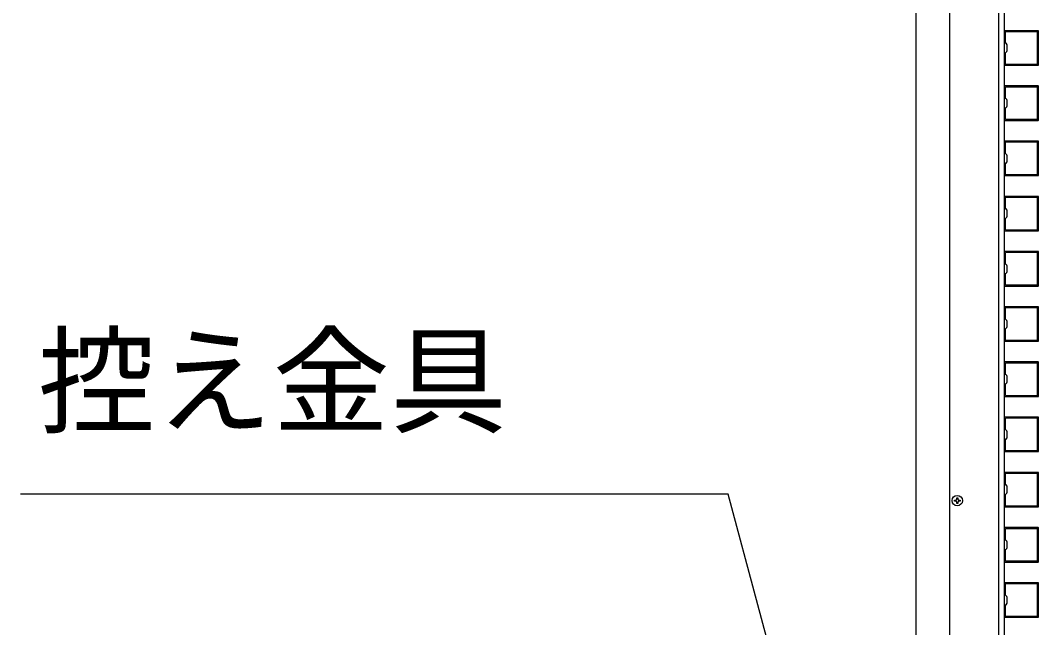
# Model space of a CAD drawing. Units: millimetres, scale not verified. Extents: x -4375 to 4375, y -6499 to 6470.
# Drawn here: x -2521 to -1782, y 683 to 1123 of the extents above; entities that cross this region are included whole.
import ezdxf
from ezdxf.enums import TextEntityAlignment as Align

# ---------------------------------------------------------------- set-up
doc = ezdxf.new("R2010")
doc.units = ezdxf.units.MM
doc.header["$LTSCALE"] = 30
for name, color, linetype in [('0-2_YKK_13', 4, 'Continuous'), ('0-3_YKK_A1', 4, 'Continuous'), ('0-4_YKK_D', 6, 'Continuous')]:
    doc.layers.add(name, color=color, linetype=linetype)
doc.styles.add('ＭＳ ゴシック', font='')
doc.styles.get('ＭＳ ゴシック').set_extended_font_data('MS Gothic')

msp = doc.modelspace()

# ---------------------------------------------------------------- linework, layer by layer
at = {"layer": '0-2_YKK_13'}
msp.add_line((-1842.73, 774.89), (-1843.55, 774.89), dxfattribs=at)
for points in [[(-1843.55, 774.89), (-1843.55, 775.71), (-1842.73, 775.71)], [(-1841.91, 776.53), (-1841.91, 777.35), (-1841.09, 777.35), (-1841.09, 776.53)], [(-1840.27, 775.71), (-1839.45, 775.71), (-1839.45, 774.89), (-1840.27, 774.89)], [(-1841.09, 774.07), (-1841.09, 773.25), (-1841.91, 773.25), (-1841.91, 774.07)]]:
    msp.add_lwpolyline(points, dxfattribs=at)
msp.add_circle((-1841.5, 775.3), 3.75, dxfattribs=at)
for centre, start, end in [((-1842.73, 776.53), 270, 0), ((-1840.27, 776.53), 180, 270), ((-1842.73, 774.07), 0, 90), ((-1840.27, 774.07), 90, 180)]:
    msp.add_arc(centre, 0.82, start, end, dxfattribs=at)
at = {"layer": '0-3_YKK_A1'}
for p, q in [((-1871.5, 2139.8), (-1871.5, 258.8)), ((-1847, 2127.8), (-1847, 322.8)), ((-1807.5, 2127.8), (-1807.5, 322.8)), ((-1807.5, 1115.5), (-1807.5, 1091.1)), ((-1782.8, 1115.8), (-1807.2, 1115.8)), ((-1806.7, 1114.7), (-1806.7, 1107.12)), ((-1783.6, 1115), (-1806.4, 1115)), ((-1783.3, 1091.9), (-1783.3, 1114.7)), ((-1782.5, 1091.1), (-1782.5, 1115.5)), ((-1806.61, 1106.91), (-1805.59, 1105.89)), ((-1805.59, 1100.71), (-1806.61, 1099.69)), ((-1805.5, 1105.68), (-1805.5, 1100.92)), ((-1806.7, 1099.48), (-1806.7, 1091.9)), ((-1807.2, 1090.8), (-1782.8, 1090.8)), ((-1806.4, 1091.6), (-1783.6, 1091.6)), ((-1807.5, 1075.5), (-1807.5, 1051.1)), ((-1782.8, 1075.8), (-1807.2, 1075.8)), ((-1806.7, 1074.7), (-1806.7, 1067.12)), ((-1783.6, 1075), (-1806.4, 1075)), ((-1783.3, 1051.9), (-1783.3, 1074.7)), ((-1782.5, 1051.1), (-1782.5, 1075.5)), ((-1806.61, 1066.91), (-1805.59, 1065.89)), ((-1805.5, 1065.68), (-1805.5, 1060.92)), ((-1806.7, 1059.48), (-1806.7, 1051.9)), ((-1805.59, 1060.71), (-1806.61, 1059.69)), ((-1807.2, 1050.8), (-1782.8, 1050.8)), ((-1806.4, 1051.6), (-1783.6, 1051.6)), ((-1807.5, 1035.5), (-1807.5, 1011.1)), ((-1782.8, 1035.8), (-1807.2, 1035.8)), ((-1806.7, 1034.7), (-1806.7, 1027.12)), ((-1783.6, 1035), (-1806.4, 1035)), ((-1783.3, 1011.9), (-1783.3, 1034.7)), ((-1782.5, 1011.1), (-1782.5, 1035.5)), ((-1806.61, 1026.91), (-1805.59, 1025.89)), ((-1806.7, 1019.48), (-1806.7, 1011.9)), ((-1805.59, 1020.71), (-1806.61, 1019.69)), ((-1805.5, 1025.68), (-1805.5, 1020.92)), ((-1806.4, 1011.6), (-1783.6, 1011.6)), ((-1807.2, 1010.8), (-1782.8, 1010.8)), ((-1807.5, 995.5), (-1807.5, 971.1)), ((-1782.8, 995.8), (-1807.2, 995.8)), ((-1806.7, 994.7), (-1806.7, 987.12)), ((-1783.6, 995), (-1806.4, 995)), ((-1783.3, 971.9), (-1783.3, 994.7)), ((-1782.5, 971.1), (-1782.5, 995.5)), ((-1806.61, 986.91), (-1805.59, 985.89)), ((-1805.5, 985.68), (-1805.5, 980.92)), ((-1806.7, 979.48), (-1806.7, 971.9)), ((-1805.59, 980.71), (-1806.61, 979.69)), ((-1807.2, 970.8), (-1782.8, 970.8)), ((-1806.4, 971.6), (-1783.6, 971.6)), ((-1807.5, 955.5), (-1807.5, 931.1)), ((-1782.8, 955.8), (-1807.2, 955.8)), ((-1806.7, 954.7), (-1806.7, 947.12)), ((-1783.6, 955), (-1806.4, 955)), ((-1783.3, 931.9), (-1783.3, 954.7)), ((-1782.5, 931.1), (-1782.5, 955.5)), ((-1806.61, 946.91), (-1805.59, 945.89)), ((-1805.5, 945.68), (-1805.5, 940.92)), ((-1806.7, 939.48), (-1806.7, 931.9)), ((-1805.59, 940.71), (-1806.61, 939.69)), ((-1807.2, 930.8), (-1782.8, 930.8)), ((-1806.4, 931.6), (-1783.6, 931.6)), ((-1807.5, 915.5), (-1807.5, 891.1)), ((-1782.8, 915.8), (-1807.2, 915.8)), ((-1782.5, 891.1), (-1782.5, 915.5)), ((-1806.7, 914.7), (-1806.7, 907.12)), ((-1783.6, 915), (-1806.4, 915)), ((-1783.3, 891.9), (-1783.3, 914.7)), ((-1806.61, 906.91), (-1805.59, 905.89)), ((-1805.59, 900.71), (-1806.61, 899.69)), ((-1805.5, 905.68), (-1805.5, 900.92)), ((-1806.7, 899.48), (-1806.7, 891.9)), ((-1807.2, 890.8), (-1782.8, 890.8)), ((-1806.4, 891.6), (-1783.6, 891.6)), ((-1807.5, 875.5), (-1807.5, 851.1)), ((-1782.8, 875.8), (-1807.2, 875.8)), ((-1806.7, 874.7), (-1806.7, 867.12)), ((-1783.6, 875), (-1806.4, 875)), ((-1783.3, 851.9), (-1783.3, 874.7)), ((-1782.5, 851.1), (-1782.5, 875.5)), ((-1806.61, 866.91), (-1805.59, 865.89)), ((-1805.5, 865.68), (-1805.5, 860.92)), ((-1806.7, 859.48), (-1806.7, 851.9)), ((-1805.59, 860.71), (-1806.61, 859.69)), ((-1807.2, 850.8), (-1782.8, 850.8)), ((-1806.4, 851.6), (-1783.6, 851.6)), ((-1807.5, 835.5), (-1807.5, 811.1)), ((-1782.8, 835.8), (-1807.2, 835.8)), ((-1806.7, 834.7), (-1806.7, 827.12)), ((-1783.6, 835), (-1806.4, 835)), ((-1783.3, 811.9), (-1783.3, 834.7)), ((-1782.5, 811.1), (-1782.5, 835.5)), ((-1806.61, 826.91), (-1805.59, 825.89)), ((-1806.7, 819.48), (-1806.7, 811.9)), ((-1805.59, 820.71), (-1806.61, 819.69)), ((-1805.5, 825.68), (-1805.5, 820.92)), ((-1807.2, 810.8), (-1782.8, 810.8)), ((-1806.4, 811.6), (-1783.6, 811.6)), ((-1807.5, 795.5), (-1807.5, 771.1)), ((-1782.8, 795.8), (-1807.2, 795.8)), ((-1806.7, 794.7), (-1806.7, 787.12)), ((-1783.6, 795), (-1806.4, 795)), ((-1783.3, 771.9), (-1783.3, 794.7)), ((-1782.5, 771.1), (-1782.5, 795.5)), ((-1806.61, 786.91), (-1805.59, 785.89)), ((-1805.5, 785.68), (-1805.5, 780.92)), ((-1806.7, 779.48), (-1806.7, 771.9)), ((-1805.59, 780.71), (-1806.61, 779.69)), ((-1807.2, 770.8), (-1782.8, 770.8)), ((-1806.4, 771.6), (-1783.6, 771.6)), ((-1807.5, 755.5), (-1807.5, 731.1)), ((-1782.8, 755.8), (-1807.2, 755.8)), ((-1806.7, 754.7), (-1806.7, 747.12)), ((-1783.6, 755), (-1806.4, 755)), ((-1783.3, 731.9), (-1783.3, 754.7)), ((-1782.5, 731.1), (-1782.5, 755.5)), ((-1806.61, 746.91), (-1805.59, 745.89)), ((-1805.5, 745.68), (-1805.5, 740.92)), ((-1806.7, 739.48), (-1806.7, 731.9)), ((-1805.59, 740.71), (-1806.61, 739.69)), ((-1806.4, 731.6), (-1783.6, 731.6)), ((-1807.2, 730.8), (-1782.8, 730.8)), ((-1807.5, 715.5), (-1807.5, 691.1)), ((-1782.8, 715.8), (-1807.2, 715.8)), ((-1806.7, 714.7), (-1806.7, 707.12)), ((-1783.6, 715), (-1806.4, 715)), ((-1783.3, 691.9), (-1783.3, 714.7)), ((-1782.5, 691.1), (-1782.5, 715.5)), ((-1806.61, 706.91), (-1805.59, 705.89)), ((-1805.5, 705.68), (-1805.5, 700.92)), ((-1806.7, 699.48), (-1806.7, 691.9)), ((-1805.59, 700.71), (-1806.61, 699.69)), ((-1807.2, 690.8), (-1782.8, 690.8)), ((-1806.4, 691.6), (-1783.6, 691.6))]:
    msp.add_line(p, q, dxfattribs=at)
msp.add_lwpolyline([(-1811.5, 2139.8), (-1811.5, 2130.8), (-1811.5, 2129.8), (-1811.5, 333.3), (-1811.5, 258.8)], dxfattribs=at)
for centre, start, end in [((-1807.2, 1115.5), 90, 180), ((-1806.4, 1114.7), 90, 180), ((-1783.6, 1114.7), 0.00004, 90.00004), ((-1782.8, 1115.5), 0.00004, 90.00004), ((-1806.4, 1107.12), 180, 225), ((-1805.8, 1105.68), 0, 45), ((-1805.8, 1100.92), 315, 0), ((-1806.4, 1099.48), 135, 180), ((-1807.2, 1091.1), 180, 270), ((-1806.4, 1091.9), 180, 270), ((-1783.6, 1091.9), 270, 0), ((-1782.8, 1091.1), 270, 0), ((-1807.2, 1075.5), 90, 180), ((-1806.4, 1074.7), 90, 180), ((-1783.6, 1074.7), 0.00004, 90.00004), ((-1782.8, 1075.5), 0.00004, 90.00004), ((-1806.4, 1067.12), 180, 225), ((-1805.8, 1065.68), 0, 45), ((-1806.4, 1059.48), 135, 180), ((-1805.8, 1060.92), 315, 0), ((-1807.2, 1051.1), 180, 270), ((-1806.4, 1051.9), 180, 270), ((-1783.6, 1051.9), 270, 0), ((-1782.8, 1051.1), 270, 0), ((-1807.2, 1035.5), 90, 180), ((-1806.4, 1034.7), 90, 180), ((-1783.6, 1034.7), 0.00004, 90.00004), ((-1782.8, 1035.5), 0.00004, 90.00004), ((-1806.4, 1027.12), 180, 225), ((-1806.4, 1019.48), 135, 180), ((-1805.8, 1025.68), 0, 45), ((-1805.8, 1020.92), 315, 0), ((-1806.4, 1011.9), 180, 270), ((-1783.6, 1011.9), 270, 0), ((-1807.2, 1011.1), 180, 270), ((-1782.8, 1011.1), 270, 0), ((-1807.2, 995.5), 90, 180), ((-1806.4, 994.7), 90, 180), ((-1783.6, 994.7), 0.00004, 90.00004), ((-1782.8, 995.5), 0.00004, 90.00004), ((-1806.4, 987.12), 180, 225), ((-1805.8, 985.68), 0, 45), ((-1806.4, 979.48), 135, 180), ((-1805.8, 980.92), 315, 0), ((-1807.2, 971.1), 180, 270), ((-1806.4, 971.9), 180, 270), ((-1783.6, 971.9), 270, 0), ((-1782.8, 971.1), 270, 0), ((-1807.2, 955.5), 90, 180), ((-1806.4, 954.7), 90, 180), ((-1783.6, 954.7), 0.00004, 90.00004), ((-1782.8, 955.5), 0.00004, 90.00004), ((-1806.4, 947.12), 180, 225), ((-1805.8, 945.68), 0, 45), ((-1806.4, 939.48), 135, 180), ((-1805.8, 940.92), 315, 0), ((-1807.2, 931.1), 180, 270), ((-1806.4, 931.9), 180, 270), ((-1783.6, 931.9), 270, 0), ((-1782.8, 931.1), 270, 0), ((-1807.2, 915.5), 90, 180), ((-1782.8, 915.5), 0.00004, 90.00004), ((-1806.4, 914.7), 90, 180), ((-1783.6, 914.7), 0.00004, 90.00004), ((-1806.4, 907.12), 180, 225), ((-1805.8, 905.68), 0, 45), ((-1805.8, 900.92), 315, 0), ((-1806.4, 899.48), 135, 180), ((-1807.2, 891.1), 180, 270), ((-1806.4, 891.9), 180, 270), ((-1783.6, 891.9), 270, 0), ((-1782.8, 891.1), 270, 0), ((-1807.2, 875.5), 90, 180), ((-1806.4, 874.7), 90, 180), ((-1783.6, 874.7), 0.00004, 90.00004), ((-1782.8, 875.5), 0.00004, 90.00004), ((-1806.4, 867.12), 180, 225), ((-1805.8, 865.68), 0, 45), ((-1806.4, 859.48), 135, 180), ((-1805.8, 860.92), 315, 0), ((-1807.2, 851.1), 180, 270), ((-1806.4, 851.9), 180, 270), ((-1783.6, 851.9), 270, 0), ((-1782.8, 851.1), 270, 0), ((-1807.2, 835.5), 90, 180), ((-1806.4, 834.7), 90, 180), ((-1783.6, 834.7), 0.00004, 90.00004), ((-1782.8, 835.5), 0.00004, 90.00004), ((-1806.4, 827.12), 180, 225), ((-1806.4, 819.48), 135, 180), ((-1805.8, 825.68), 0, 45), ((-1805.8, 820.92), 315, 0), ((-1807.2, 811.1), 180, 270), ((-1806.4, 811.9), 180, 270), ((-1783.6, 811.9), 270, 0), ((-1782.8, 811.1), 270, 0), ((-1807.2, 795.5), 90, 180), ((-1806.4, 794.7), 90, 180), ((-1783.6, 794.7), 0.00004, 90.00004), ((-1782.8, 795.5), 0.00004, 90.00004), ((-1806.4, 787.12), 180, 225), ((-1805.8, 785.68), 0, 45), ((-1806.4, 779.48), 135, 180), ((-1805.8, 780.92), 315, 0), ((-1807.2, 771.1), 180, 270), ((-1806.4, 771.9), 180, 270), ((-1783.6, 771.9), 270, 0), ((-1782.8, 771.1), 270, 0), ((-1807.2, 755.5), 90, 180), ((-1806.4, 754.7), 90, 180), ((-1783.6, 754.7), 0.00004, 90.00004), ((-1782.8, 755.5), 0.00004, 90.00004), ((-1806.4, 747.12), 180, 225), ((-1805.8, 745.68), 0, 45), ((-1806.4, 739.48), 135, 180), ((-1805.8, 740.92), 315, 0), ((-1807.2, 731.1), 180, 270), ((-1806.4, 731.9), 180, 270), ((-1783.6, 731.9), 270, 0), ((-1782.8, 731.1), 270, 0), ((-1807.2, 715.5), 90, 180), ((-1806.4, 714.7), 90, 180), ((-1783.6, 714.7), 0.00004, 90.00004), ((-1782.8, 715.5), 0.00004, 90.00004), ((-1806.4, 707.12), 180, 225), ((-1805.8, 705.68), 0, 45), ((-1806.4, 699.48), 135, 180), ((-1805.8, 700.92), 315, 0), ((-1807.2, 691.1), 180, 270), ((-1806.4, 691.9), 180, 270), ((-1783.6, 691.9), 270, 0), ((-1782.8, 691.1), 270, 0)]:
    msp.add_arc(centre, 0.3, start, end, dxfattribs=at)
at = {"layer": '0-4_YKK_D'}
msp.add_lwpolyline([(-1921.56, 459.18), (-2007.52, 780), (-2520.71, 780)], dxfattribs=at)

# ---------------------------------------------------------------- texts
at = {"layer": '0-4_YKK_D', "style": 'ＭＳ ゴシック'}
msp.add_text('控え金具', height=62.32, dxfattribs=at).set_placement((-2507.87, 812.18), align=Align.BOTTOM_LEFT)

doc.saveas('drawing.dxf')
